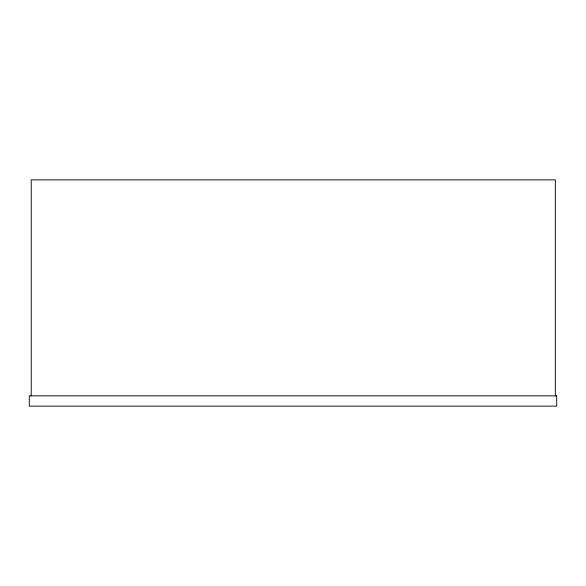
<?xml version="1.0" encoding="UTF-8"?>
<svg xmlns="http://www.w3.org/2000/svg" width="586" height="586" viewBox="0 0 586 586"><rect width="100%" height="100%" fill="white"/><g stroke="black" fill="none" stroke-linecap="round" stroke-linejoin="round"><path stroke-width="0.88" d="M555.33 395.85L555.33 179.858L31.212 179.858L31.212 395.85M556.7 395.85L29.3 395.85L29.3 406.142L556.7 406.142L556.7 395.85"/></g></svg>
